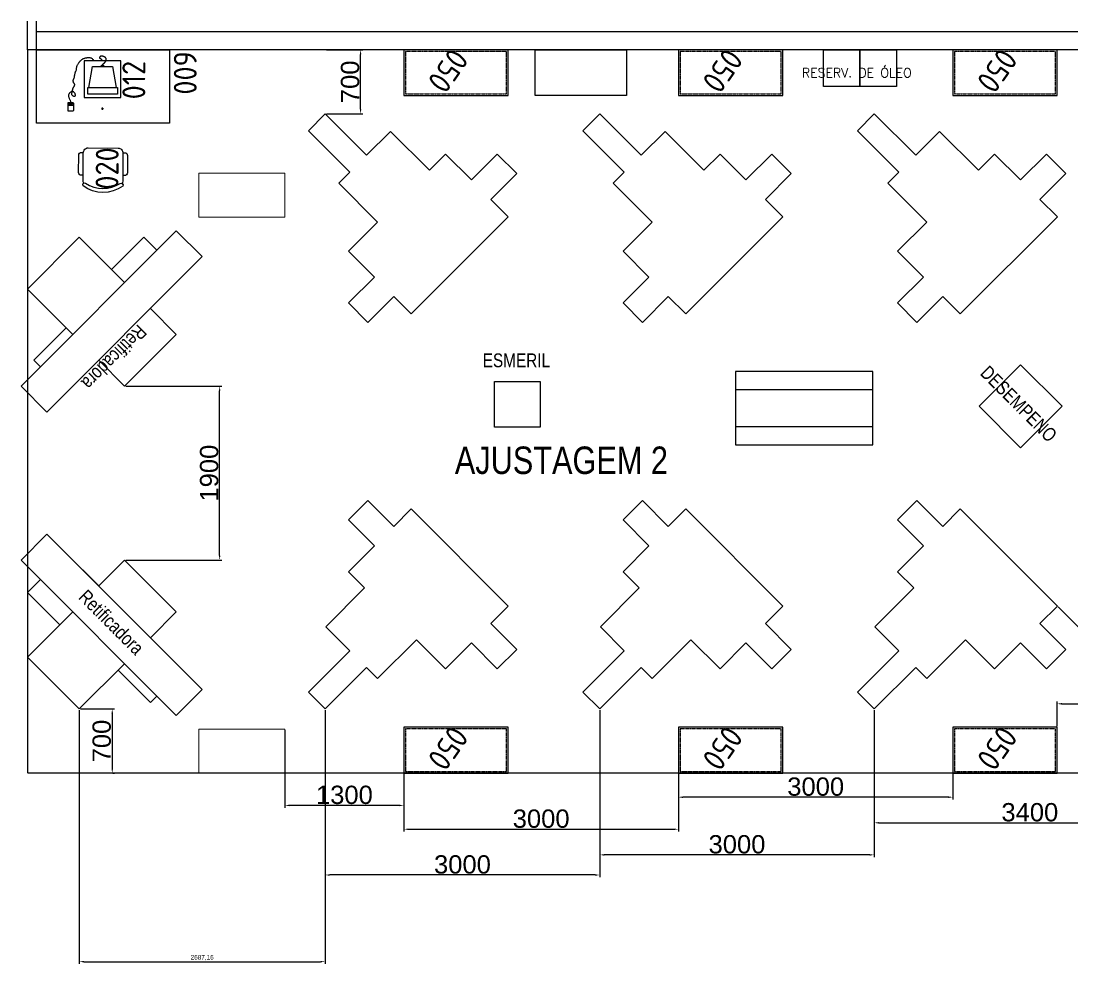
# Model space of a CAD drawing. Header units: millimetres. Extents: x 18768 to 1484868, y -11027 to 520152.
# Drawn here: x 1450166 to 1461651, y 233465 to 243764 of the extents above; entities that cross this region are included whole.
import ezdxf
from ezdxf.enums import TextEntityAlignment as Align

# ---------------------------------------------------------------- set-up
doc = ezdxf.new("R2010")
doc.units = ezdxf.units.MM
doc.linetypes.add('DIVIDE', pattern=[2.15, 1.5, -0.2, 0.05, -0.15, 0.05, -0.2])
doc.linetypes.add('HIDDEN2', pattern=[4.7625, 3.175, -1.5875])
for name, color, linetype in [('3-MAQUINAS', 5, 'Continuous'), ('8-TEXTO-DETALHES', 6, 'Continuous'), ('L025-CONTORNO', 7, 'Continuous'), ('L025-IMAGIN', 1, 'DIVIDE'), ('L025-TEXTO', 7, 'Continuous'), ('L035-ARRANJO-ADQUIRIR', 102, 'Continuous'), ('L035-ARRANJO-EXISTENTE', 180, 'Continuous'), ('L035-TEXTO', 40, 'Continuous'), ('PAREDES', 7, 'Continuous')]:
    doc.layers.add(name, color=color, linetype=linetype)
doc.styles.add('ISO-CP--25', font='isocp.shx', dxfattribs={"height": 250})
doc.styles.add('ROMANS', font='romans', dxfattribs={"width": 0.8, "height": 300})
doc.styles.get("Standard").update_dxf_attribs({"font": 'arial.ttf'})
doc.dimstyles.new('Anotativo', dxfattribs={"dimscale": 0, "dimtxt": 2.5, "dimasz": 2.5, "dimexe": 1.25, "dimexo": 0.625, "dimtad": 1, "dimtxsty": 'Standard', "dimcen": 2.5, "dimadec": 0, "dimazin": 0, "dimtfac": 1, "dimtmove": 0, "dimatfit": 3, "dimfxl": 1, "dimarcsym": 0})

# ---------------------------------------------------------------- blocks, each defined once
blk = doc.blocks.new('BL_SENAI_id9320230820')
at = {"layer": 'L035-ARRANJO-EXISTENTE', "color": 0}
blk.add_lwpolyline([(-449, -183), (691, -183), (691, 317), (-449, 317)], close=True, dxfattribs=at)
at = {"layer": 'L035-ARRANJO-EXISTENTE', "color": 0, "linetype": 'HIDDEN2'}
blk.add_lwpolyline([(-431, -165), (673, -165), (673, 299), (-431, 299)], close=True, dxfattribs=at)
at = {"layer": 'L025-TEXTO', "style": 'ISO-CP--25'}
blk.add_attdef('rmp_mt_codmaterial', (15, 15), '', height=40, dxfattribs=at)
at = {"layer": 'L025-TEXTO', "style": 'ISO-CP--25', "flags": 1}
for tag in ['rmp_mt_nomeunid', 'rmp_mt_potencia', 'rmp_mt_cod']:
    blk.add_attdef(tag, (15, 15), '', height=40, dxfattribs=at)
blk = doc.blocks.new('BL_SENAI_id9320210400')
at = {"layer": 'L035-ARRANJO-ADQUIRIR', "color": 0}
for points in [[(-690, 550, -0.290756), (-310, 550, 0.829608), (-284, 579, 0.333333), (-716, 579, 0.829608), (-690, 550)], [(-717, 464), (-737, 464, 0.414214), (-767, 434), (-767, 244, 0.414214), (-737, 214), (-717, 214)], [(-710, 550, 0.129448), (-717, 523), (-717, 219, 0.414214), (-663, 164), (-338, 164, 0.414214), (-284, 219), (-284, 525, 0.120944), (-290, 550)], [(-284, 214), (-264, 214, 0.414214), (-234, 244), (-234, 434, 0.414214), (-264, 464), (-284, 464)]]:
    blk.add_lwpolyline(points, format="xyb", dxfattribs=at)
at = {"layer": 'L025-TEXTO', "style": 'ISO-CP--25'}
blk.add_attdef('rmp_mt_codmaterial', (15, 15), '', height=40, dxfattribs=at)
at = {"layer": 'L025-TEXTO', "style": 'ISO-CP--25', "flags": 1}
for tag in ['rmp_mt_nomeunid', 'rmp_mt_potencia', 'rmp_mt_cod']:
    blk.add_attdef(tag, (15, 15), '', height=40, dxfattribs=at)
blk = doc.blocks.new('BL_SENAI_id9370710510')
at = {"layer": 'L035-ARRANJO-ADQUIRIR', "color": 0}
for p, q in [((173, 95), (173, 119)), ((491, 168), (491, 85)), ((491, 142), (549, 142)), ((491, 141), (549, 141)), ((495, 168), (495, 145)), ((511, 168), (495, 168)), ((495, 145), (511, 145)), ((542, 174), (498, 174)), ((511, 145), (511, 168)), ((529, 168), (512, 168)), ((512, 168), (512, 145)), ((512, 145), (529, 145)), ((529, 145), (529, 168)), ((530, 168), (530, 145)), ((546, 168), (530, 168)), ((530, 145), (546, 145)), ((546, 145), (546, 168)), ((549, 85), (549, 168)), ((185, 107), (161, 107)), ((498, 78), (542, 78))]:
    blk.add_line(p, q, dxfattribs=at)
for points in [[(-27, 229), (-27, 629), (373, 629), (373, 229)], [(162, 566), (184, 566), (184, 581), (162, 581)], [(335, 266), (335, 336), (10, 336), (10, 266)]]:
    blk.add_lwpolyline(points, close=True, dxfattribs=at)
for points in [[(173, 581), (172, 586), (170, 590), (168, 593), (165, 596), (162, 598), (160, 599), (158, 600), (156, 602), (154, 603), (153, 604), (152, 606), (152, 607), (152, 609), (151, 610), (151, 611), (150, 612), (149, 613), (148, 614), (146, 615), (145, 616), (143, 617), (141, 618), (139, 620), (138, 622), (136, 624), (135, 627), (134, 630), (133, 633), (133, 637), (133, 640), (133, 644), (133, 647), (134, 650), (134, 653), (135, 656), (137, 658), (138, 661), (140, 663), (142, 665), (144, 667), (146, 668), (148, 670), (151, 671), (153, 672), (156, 673), (158, 674), (160, 675), (162, 676), (164, 676), (166, 677), (168, 678), (170, 678), (172, 679), (174, 679), (175, 679), (177, 680), (179, 680), (180, 680), (182, 680), (183, 680), (185, 680), (187, 680), (189, 679), (190, 679), (192, 678), (194, 678), (195, 677), (197, 676), (199, 675), (200, 674), (201, 672), (203, 671), (204, 670), (205, 669), (205, 667), (206, 666), (206, 665), (206, 664), (206, 663), (206, 662), (205, 660), (205, 659), (204, 658), (203, 658), (201, 657), (200, 656), (199, 655), (197, 654), (196, 653), (194, 653), (193, 652), (191, 651), (190, 650), (189, 649), (187, 648), (186, 647), (185, 645), (184, 644), (183, 642), (182, 640), (181, 637), (179, 635), (176, 632), (173, 629)], [(268, 629), (272, 638), (277, 645), (282, 650), (288, 655), (294, 657), (300, 659), (307, 661), (313, 661), (320, 662), (326, 662), (332, 661), (338, 661), (343, 660), (349, 659), (355, 658), (360, 657), (366, 656), (371, 654), (377, 652), (382, 651), (387, 649), (392, 646), (397, 644), (402, 641), (406, 637), (411, 634), (415, 630), (419, 626), (422, 621), (426, 617), (430, 612), (433, 607), (437, 602), (440, 597), (443, 591), (447, 586), (449, 580), (452, 575), (454, 570), (456, 565), (457, 560), (458, 555), (459, 550), (460, 545), (460, 540), (461, 535), (461, 531), (462, 526), (464, 521), (466, 516), (467, 511), (470, 507), (472, 502), (474, 496), (475, 491), (477, 486), (478, 481), (479, 475), (480, 470), (481, 465), (481, 459), (482, 454), (483, 449), (484, 445), (486, 440), (487, 436), (489, 432), (491, 428), (492, 425), (494, 421), (495, 418), (496, 415), (496, 411), (496, 408), (496, 405), (495, 402), (494, 398), (493, 395), (492, 393), (490, 390), (488, 387), (486, 385), (484, 382), (482, 380), (481, 377), (480, 375), (479, 372), (479, 369), (479, 366), (479, 362), (481, 359), (482, 355), (484, 352), (486, 348), (488, 345), (490, 342), (492, 338), (493, 336), (495, 333), (497, 331), (498, 329), (499, 327), (500, 326), (501, 325), (501, 325), (501, 324), (501, 324), (501, 324), (501, 324), (500, 323), (500, 322), (501, 319), (501, 316), (502, 312), (503, 308), (504, 303), (505, 298), (506, 293), (507, 287), (508, 283), (509, 278), (510, 275), (511, 271), (511, 268), (511, 265), (510, 262), (509, 259), (507, 257), (505, 254), (502, 251), (498, 248), (495, 246), (491, 244), (487, 242), (483, 241), (480, 241), (477, 241), (475, 242), (473, 243), (471, 245), (470, 247), (469, 250), (469, 253), (469, 256), (469, 259), (470, 262), (471, 265), (472, 268), (473, 271), (475, 274), (477, 277), (479, 280), (482, 283), (485, 286), (488, 289), (491, 291), (495, 293), (498, 294), (503, 294), (507, 293), (512, 292), (517, 290), (522, 287), (527, 283), (531, 279), (536, 274), (539, 269), (542, 263), (543, 257), (544, 251), (544, 245), (543, 239), (542, 233), (540, 227), (538, 221), (536, 216), (533, 210), (530, 205), (528, 199), (525, 194), (523, 189), (521, 183), (520, 177), (520, 174)], [(323, 336), (283, 566), (63, 566), (23, 336)]]:
    blk.add_lwpolyline(points, dxfattribs=at)
for centre, start, end in [((498, 168), 90, 180), ((542, 168), 0, 90), ((498, 85), 180, 270), ((542, 85), 270, 0)]:
    blk.add_arc(centre, 6.72, start, end, dxfattribs=at)
at = {"layer": 'L025-TEXTO', "style": 'ISO-CP--25'}
blk.add_attdef('rmp_mt_codmaterial', (15, 15), '', height=40, dxfattribs=at)
at = {"layer": 'L025-TEXTO', "style": 'ISO-CP--25', "flags": 1}
for tag in ['rmp_mt_nomeunid', 'rmp_mt_potencia', 'rmp_mt_cod']:
    blk.add_attdef(tag, (15, 15), '', height=40, dxfattribs=at)
blk = doc.blocks.new('BL_SENAI_id9320220810')
at = {"layer": 'L025-CONTORNO', "color": 0}
blk.add_lwpolyline([(-688, 238), (112, 238), (112, 1688), (-688, 1688)], close=True, dxfattribs=at)
at = {"layer": 'L025-TEXTO', "style": 'ISO-CP--25'}
blk.add_attdef('rmp_mt_codmaterial', (15, 15), '', height=40, dxfattribs=at)
at = {"layer": 'L025-TEXTO', "style": 'ISO-CP--25', "flags": 1}
for tag in ['rmp_mt_nomeunid', 'rmp_mt_potencia', 'rmp_mt_cod']:
    blk.add_attdef(tag, (15, 15), '', height=40, dxfattribs=at)
blk = doc.blocks.new('*D354')
at = {"layer": 'DEFPOINTS', "color": 0, "linetype": 'ByBlock', "lineweight": 15, "transparency": 16777216}
for p in [(1460430, 238435), (1461491, 237374), (1462149, 236223), (1450237, 235550), (1469040, 235550)]:
    blk.add_point(p, dxfattribs=at)
at = {"layer": 'PAREDES', "color": 0, "linetype": 'ByBlock', "lineweight": -2, "transparency": 16777216}
blk.add_line((1461500, 237365), (1462381, 236485), dxfattribs=at)
blk.add_arc((1463315, 235550), 1347, 137.1274, 177.8726, dxfattribs=at)
at = {"layer": 'PAREDES', "color": 0, "linetype": 'ByBlock', "lineweight": 15, "transparency": 16777216}
for points in [[(1462322, 236472), (1462334, 236460), (1462363, 236502)], [(1461978, 235600), (1461961, 235600), (1461969, 235550)]]:
    blk.add_solid(points, dxfattribs=at)
at = {"layer": 'PAREDES', "color": 0, "linetype": 'ByBlock', "lineweight": 15, "transparency": 16777216, "insert": (1461966, 236109), "char_height": 200, "attachment_point": 5, "rotation": 67.5}
blk.add_mtext('45°', dxfattribs=at)
blk = doc.blocks.new('*D355')
at = {"layer": 'DEFPOINTS', "color": 0, "linetype": 'ByBlock', "lineweight": 15, "transparency": 16777216}
for p in [(1462890, 237050), (1462890, 236307), (1461490, 236050)]:
    blk.add_point(p, dxfattribs=at)
at = {"layer": 'PAREDES', "color": 0, "linetype": 'ByBlock', "lineweight": -2, "transparency": 16777216}
for p, q in [((1462890, 237037), (1462890, 236282)), ((1461490, 236062), (1461490, 236332)), ((1461540, 236307), (1462840, 236307))]:
    blk.add_line(p, q, dxfattribs=at)
at = {"layer": 'PAREDES', "color": 0, "linetype": 'ByBlock', "lineweight": 15, "transparency": 16777216}
for points in [[(1461540, 236315), (1461540, 236298), (1461490, 236307)], [(1462840, 236315), (1462840, 236298), (1462890, 236307)]]:
    blk.add_solid(points, dxfattribs=at)
at = {"layer": 'PAREDES', "color": 0, "linetype": 'ByBlock', "lineweight": 15, "transparency": 16777216, "insert": (1462190, 236421), "char_height": 200, "attachment_point": 5}
blk.add_mtext('1400', dxfattribs=at)
blk = doc.blocks.new('*D356')
at = {"layer": 'DEFPOINTS', "color": 0, "linetype": 'ByBlock', "lineweight": 15, "transparency": 16777216}
for p in [(1457350, 236050), (1460350, 236050), (1457350, 235287)]:
    blk.add_point(p, dxfattribs=at)
at = {"layer": 'PAREDES', "color": 0, "linetype": 'ByBlock', "lineweight": -2, "transparency": 16777216}
for p, q in [((1457350, 236037), (1457350, 235262)), ((1460350, 236037), (1460350, 235262)), ((1460300, 235287), (1457400, 235287))]:
    blk.add_line(p, q, dxfattribs=at)
at = {"layer": 'PAREDES', "color": 0, "linetype": 'ByBlock', "lineweight": 15, "transparency": 16777216}
for points in [[(1457400, 235295), (1457400, 235278), (1457350, 235287)], [(1460300, 235295), (1460300, 235278), (1460350, 235287)]]:
    blk.add_solid(points, dxfattribs=at)
at = {"layer": 'PAREDES', "color": 0, "linetype": 'ByBlock', "lineweight": 15, "transparency": 16777216, "insert": (1458850, 235401), "char_height": 200, "attachment_point": 5}
blk.add_mtext('3000', dxfattribs=at)
blk = doc.blocks.new('*D357')
at = {"layer": 'DEFPOINTS', "color": 0, "linetype": 'ByBlock', "lineweight": 15, "transparency": 16777216}
for p in [(1454350, 235550), (1457350, 235550), (1457350, 234937)]:
    blk.add_point(p, dxfattribs=at)
at = {"layer": 'PAREDES', "color": 0, "linetype": 'ByBlock', "lineweight": -2, "transparency": 16777216}
for p, q in [((1454350, 235538), (1454350, 234912)), ((1457350, 235538), (1457350, 234912)), ((1454400, 234937), (1457300, 234937))]:
    blk.add_line(p, q, dxfattribs=at)
at = {"layer": 'PAREDES', "color": 0, "linetype": 'ByBlock', "lineweight": 15, "transparency": 16777216}
for points in [[(1454400, 234945), (1454400, 234928), (1454350, 234937)], [(1457300, 234945), (1457300, 234928), (1457350, 234937)]]:
    blk.add_solid(points, dxfattribs=at)
at = {"layer": 'PAREDES', "color": 0, "linetype": 'ByBlock', "lineweight": 15, "transparency": 16777216, "insert": (1455850, 235051), "char_height": 200, "attachment_point": 5}
blk.add_mtext('3000', dxfattribs=at)
blk = doc.blocks.new('*D358')
at = {"layer": 'DEFPOINTS', "color": 0, "linetype": 'ByBlock', "lineweight": 15, "transparency": 16777216}
for p in [(1459490, 236250), (1462890, 236250), (1462890, 235007)]:
    blk.add_point(p, dxfattribs=at)
at = {"layer": 'PAREDES', "color": 0, "linetype": 'ByBlock', "lineweight": -2, "transparency": 16777216}
for p, q in [((1459490, 236237), (1459490, 234982)), ((1462890, 236237), (1462890, 234982)), ((1459540, 235007), (1462840, 235007))]:
    blk.add_line(p, q, dxfattribs=at)
at = {"layer": 'PAREDES', "color": 0, "linetype": 'ByBlock', "lineweight": 15, "transparency": 16777216}
for points in [[(1459540, 235015), (1459540, 234998), (1459490, 235007)], [(1462840, 235015), (1462840, 234998), (1462890, 235007)]]:
    blk.add_solid(points, dxfattribs=at)
at = {"layer": 'PAREDES', "color": 0, "linetype": 'ByBlock', "lineweight": 15, "transparency": 16777216, "insert": (1461190, 235121), "char_height": 200, "attachment_point": 5}
blk.add_mtext('3400', dxfattribs=at)
blk = doc.blocks.new('*D359')
at = {"layer": 'DEFPOINTS', "color": 0, "linetype": 'ByBlock', "lineweight": 15, "transparency": 16777216}
for p in [(1456490, 236250), (1459490, 236250), (1456490, 234657)]:
    blk.add_point(p, dxfattribs=at)
at = {"layer": 'PAREDES', "color": 0, "linetype": 'ByBlock', "lineweight": -2, "transparency": 16777216}
for p, q in [((1456490, 236237), (1456490, 234632)), ((1459490, 236237), (1459490, 234632)), ((1459440, 234657), (1456540, 234657))]:
    blk.add_line(p, q, dxfattribs=at)
at = {"layer": 'PAREDES', "color": 0, "linetype": 'ByBlock', "lineweight": 15, "transparency": 16777216}
for points in [[(1456540, 234665), (1456540, 234648), (1456490, 234657)], [(1459440, 234665), (1459440, 234648), (1459490, 234657)]]:
    blk.add_solid(points, dxfattribs=at)
at = {"layer": 'PAREDES', "color": 0, "linetype": 'ByBlock', "lineweight": 15, "transparency": 16777216, "insert": (1457990, 234771), "char_height": 200, "attachment_point": 5}
blk.add_mtext('3000', dxfattribs=at)
blk = doc.blocks.new('*D360')
at = {"layer": 'DEFPOINTS', "color": 0, "linetype": 'ByBlock', "lineweight": 15, "transparency": 16777216}
for p in [(1453490, 236250), (1456490, 236250), (1453490, 234437)]:
    blk.add_point(p, dxfattribs=at)
at = {"layer": 'PAREDES', "color": 0, "linetype": 'ByBlock', "lineweight": -2, "transparency": 16777216}
for p, q in [((1453490, 236237), (1453490, 234412)), ((1456490, 236237), (1456490, 234412)), ((1456440, 234437), (1453540, 234437))]:
    blk.add_line(p, q, dxfattribs=at)
at = {"layer": 'PAREDES', "color": 0, "linetype": 'ByBlock', "lineweight": 15, "transparency": 16777216}
for points in [[(1453540, 234445), (1453540, 234428), (1453490, 234437)], [(1456440, 234445), (1456440, 234428), (1456490, 234437)]]:
    blk.add_solid(points, dxfattribs=at)
at = {"layer": 'PAREDES', "color": 0, "linetype": 'ByBlock', "lineweight": 15, "transparency": 16777216, "insert": (1454990, 234551), "char_height": 200, "attachment_point": 5}
blk.add_mtext('3000', dxfattribs=at)
blk = doc.blocks.new('*D361')
at = {"layer": 'DEFPOINTS', "color": 0, "linetype": 'ByBlock', "lineweight": 15, "transparency": 16777216}
for p in [(1453490, 243450), (1453877, 243450), (1453490, 242750)]:
    blk.add_point(p, dxfattribs=at)
at = {"layer": 'PAREDES', "color": 0, "linetype": 'ByBlock', "lineweight": -2, "transparency": 16777216}
for p, q in [((1453503, 243450), (1453902, 243450)), ((1453877, 242800), (1453877, 243400)), ((1453503, 242750), (1453902, 242750))]:
    blk.add_line(p, q, dxfattribs=at)
at = {"layer": 'PAREDES', "color": 0, "linetype": 'ByBlock', "lineweight": 15, "transparency": 16777216}
for points in [[(1453869, 243400), (1453885, 243400), (1453877, 243450)], [(1453869, 242800), (1453885, 242800), (1453877, 242750)]]:
    blk.add_solid(points, dxfattribs=at)
at = {"layer": 'PAREDES', "color": 0, "linetype": 'ByBlock', "lineweight": 15, "transparency": 16777216, "insert": (1453763, 243100), "char_height": 200, "attachment_point": 5, "rotation": 90}
blk.add_mtext('700', dxfattribs=at)
blk = doc.blocks.new('*D362')
at = {"layer": 'DEFPOINTS', "color": 0, "linetype": 'ByBlock', "lineweight": 15, "transparency": 16777216}
for p in [(1453050, 236030), (1454350, 236050), (1453050, 235197)]:
    blk.add_point(p, dxfattribs=at)
at = {"layer": 'PAREDES', "color": 0, "linetype": 'ByBlock', "lineweight": -2, "transparency": 16777216}
for p, q in [((1453050, 236018), (1453050, 235172)), ((1454350, 236038), (1454350, 235172)), ((1454300, 235197), (1453100, 235197))]:
    blk.add_line(p, q, dxfattribs=at)
at = {"layer": 'PAREDES', "color": 0, "linetype": 'ByBlock', "lineweight": 15, "transparency": 16777216}
for points in [[(1453100, 235205), (1453100, 235188), (1453050, 235197)], [(1454300, 235205), (1454300, 235188), (1454350, 235197)]]:
    blk.add_solid(points, dxfattribs=at)
at = {"layer": 'PAREDES', "color": 0, "linetype": 'ByBlock', "lineweight": 15, "transparency": 16777216, "insert": (1453700, 235311), "char_height": 200, "attachment_point": 5}
blk.add_mtext('1300', dxfattribs=at)
blk = doc.blocks.new('*D363')
at = {"layer": 'DEFPOINTS', "color": 0, "linetype": 'ByBlock', "lineweight": 15, "transparency": 16777216}
for p in [(1450803, 236250), (1451157, 235550), (1451163, 235550)]:
    blk.add_point(p, dxfattribs=at)
at = {"layer": 'PAREDES', "color": 0, "linetype": 'ByBlock', "lineweight": -2, "transparency": 16777216}
for p, q in [((1450815, 236250), (1451188, 236250)), ((1451163, 236200), (1451163, 235600)), ((1451170, 235550), (1451188, 235550))]:
    blk.add_line(p, q, dxfattribs=at)
at = {"layer": 'PAREDES', "color": 0, "linetype": 'ByBlock', "lineweight": 15, "transparency": 16777216}
for points in [[(1451155, 236200), (1451172, 236200), (1451163, 236250)], [(1451155, 235600), (1451172, 235600), (1451163, 235550)]]:
    blk.add_solid(points, dxfattribs=at)
at = {"layer": 'PAREDES', "color": 0, "linetype": 'ByBlock', "lineweight": 15, "transparency": 16777216, "insert": (1451049, 235900), "char_height": 200, "attachment_point": 5, "rotation": 90}
blk.add_mtext('700', dxfattribs=at)
blk = doc.blocks.new('*D364')
at = {"layer": 'DEFPOINTS', "color": 0, "linetype": 'ByBlock', "lineweight": 15, "transparency": 16777216}
for p in [(1451298, 239776), (1452337, 239776), (1451298, 237876)]:
    blk.add_point(p, dxfattribs=at)
at = {"layer": 'PAREDES', "color": 0, "linetype": 'ByBlock', "lineweight": -2, "transparency": 16777216}
for p, q in [((1451310, 239776), (1452362, 239776)), ((1452337, 237926), (1452337, 239726)), ((1451310, 237876), (1452362, 237876))]:
    blk.add_line(p, q, dxfattribs=at)
at = {"layer": 'PAREDES', "color": 0, "linetype": 'ByBlock', "lineweight": 15, "transparency": 16777216}
for points in [[(1452329, 239726), (1452345, 239726), (1452337, 239776)], [(1452329, 237926), (1452345, 237926), (1452337, 237876)]]:
    blk.add_solid(points, dxfattribs=at)
at = {"layer": 'PAREDES', "color": 0, "linetype": 'ByBlock', "lineweight": 15, "transparency": 16777216, "insert": (1452223, 238826), "char_height": 200, "attachment_point": 5, "rotation": 90}
blk.add_mtext('1900', dxfattribs=at)
blk = doc.blocks.new('*D519')
at = {"layer": 'DEFPOINTS', "color": 0, "linetype": 'ByBlock', "lineweight": 15, "transparency": 16777216}
for p in [(1450803, 236250), (1453490, 236250), (1453490, 233490)]:
    blk.add_point(p, dxfattribs=at)
at = {"layer": 'PAREDES', "color": 0, "linetype": 'ByBlock', "lineweight": -2, "transparency": 16777216}
for p, q in [((1450803, 236238), (1450803, 233465)), ((1453490, 236238), (1453490, 233465)), ((1450853, 233490), (1453440, 233490))]:
    blk.add_line(p, q, dxfattribs=at)
at = {"layer": 'PAREDES', "color": 0, "linetype": 'ByBlock', "lineweight": 15, "transparency": 16777216}
for points in [[(1450853, 233498), (1450853, 233482), (1450803, 233490)], [(1453440, 233498), (1453440, 233482), (1453490, 233490)]]:
    blk.add_solid(points, dxfattribs=at)
at = {"layer": 'PAREDES', "color": 0, "linetype": 'ByBlock', "lineweight": 15, "transparency": 16777216, "insert": (1452146, 233533), "char_height": 50, "attachment_point": 5}
blk.add_mtext('2687,16', dxfattribs=at)

msp = doc.modelspace()

# ---------------------------------------------------------------- linework, layer by layer
for p, q in [((1455583.043, 242099.461), (1455370.911, 242311.593)), ((1458583.043, 242099.461), (1458370.911, 242311.593)), ((1461583.043, 242099.461), (1461370.911, 242311.593)), ((1459473.543, 239735.468), (1457973.543, 239735.468)), ((1457973.543, 239335.468), (1459473.543, 239335.468)), ((1453956.693, 238526.881), (1453744.561, 238314.749)), ((1456956.693, 238526.881), (1456744.561, 238314.749)), ((1459956.693, 238526.881), (1459744.561, 238314.749))]:
    msp.add_line(p, q)
for points in [[(1456783.298, 242950), (1455783.298, 242950), (1455783.298, 243450), (1456783.298, 243450)], [(1459473.543, 239935.468), (1457973.543, 239935.468), (1457973.543, 239135.468), (1459473.543, 239135.468)], [(1461089.697, 239104.161), (1460637.149, 239556.709), (1461089.697, 240009.258), (1461542.245, 239556.709)], [(1455339.528, 239327.158), (1455339.528, 239827.158), (1455839.528, 239827.158), (1455839.528, 239327.158)]]:
    msp.add_lwpolyline(points, close=True)
for points in [[(1455370.911, 242311.593), (1455088.068, 242028.75), (1454805.225, 242311.593), (1454628.449, 242134.817), (1454204.184, 242559.081), (1453942.555, 242297.451), (1453490.007, 242749.999), (1453306.159, 242566.152), (1453758.707, 242113.603), (1453638.499, 241993.395), (1454062.763, 241569.131), (1453744.565, 241250.933), (1454027.408, 240968.09), (1453744.565, 240685.248), (1453956.697, 240473.116), (1454239.54, 240755.958), (1454430.459, 240565.039), (1455491.119, 241625.7), (1455300.2, 241816.618), (1455583.043, 242099.461)], [(1458370.911, 242311.593), (1458088.068, 242028.75), (1457805.225, 242311.593), (1457628.449, 242134.817), (1457204.184, 242559.081), (1456942.555, 242297.451), (1456490.007, 242749.999), (1456306.159, 242566.152), (1456758.707, 242113.603), (1456638.499, 241993.395), (1457062.763, 241569.131), (1456744.565, 241250.933), (1457027.408, 240968.09), (1456744.565, 240685.248), (1456956.697, 240473.116), (1457239.54, 240755.958), (1457430.459, 240565.039), (1458491.119, 241625.7), (1458300.2, 241816.618), (1458583.043, 242099.461)], [(1461370.911, 242311.593), (1461088.068, 242028.75), (1460805.225, 242311.593), (1460628.449, 242134.817), (1460204.184, 242559.081), (1459942.555, 242297.451), (1459490.007, 242749.999), (1459306.159, 242566.152), (1459758.707, 242113.603), (1459638.499, 241993.395), (1460062.763, 241569.131), (1459744.565, 241250.933), (1460027.408, 240968.09), (1459744.565, 240685.248), (1459956.697, 240473.116), (1460239.54, 240755.958), (1460430.459, 240565.039), (1461491.119, 241625.7), (1461300.2, 241816.618), (1461583.043, 242099.461)], [(1453744.561, 238314.749), (1454027.403, 238031.907), (1453744.561, 237749.064), (1453921.337, 237572.287), (1453497.073, 237148.023), (1453758.703, 236886.394), (1453306.154, 236433.845), (1453490.002, 236249.997), (1453942.55, 236702.546), (1454062.759, 236582.338), (1454487.023, 237006.602), (1454805.221, 236688.404), (1455088.063, 236971.246), (1455370.906, 236688.404), (1455583.038, 236900.536), (1455300.195, 237183.378), (1455491.114, 237374.297), (1454430.454, 238434.957), (1454239.535, 238244.039), (1453956.693, 238526.881)], [(1456744.561, 238314.749), (1457027.403, 238031.907), (1456744.561, 237749.064), (1456921.337, 237572.287), (1456497.073, 237148.023), (1456758.703, 236886.394), (1456306.154, 236433.845), (1456490.002, 236249.997), (1456942.55, 236702.546), (1457062.759, 236582.338), (1457487.023, 237006.602), (1457805.221, 236688.404), (1458088.063, 236971.246), (1458370.906, 236688.404), (1458583.038, 236900.536), (1458300.195, 237183.378), (1458491.114, 237374.297), (1457430.454, 238434.957), (1457239.535, 238244.039), (1456956.693, 238526.881)], [(1459744.561, 238314.749), (1460027.403, 238031.907), (1459744.561, 237749.064), (1459921.337, 237572.287), (1459497.073, 237148.023), (1459758.703, 236886.394), (1459306.154, 236433.845), (1459490.002, 236249.997), (1459942.55, 236702.546), (1460062.759, 236582.338), (1460487.023, 237006.602), (1460805.221, 236688.404), (1461088.063, 236971.246), (1461370.906, 236688.404), (1461583.038, 236900.536), (1461300.195, 237183.378), (1461491.114, 237374.297), (1460430.454, 238434.957), (1460239.535, 238244.039), (1459956.693, 238526.881)]]:
    msp.add_lwpolyline(points)
at = {"layer": '3-MAQUINAS'}
for p, q in [((1458934, 243050), (1458934, 243450)), ((1458934, 243450), (1459334, 243450)), ((1459334, 243450), (1459334, 243050)), ((1459334, 243050), (1459334, 243450)), ((1459334, 243450), (1459734, 243450)), ((1459734, 243450), (1459734, 243050)), ((1459334, 243050), (1458934, 243050)), ((1459734, 243050), (1459334, 243050))]:
    msp.add_line(p, q, dxfattribs=at)
at = {"layer": 'L025-IMAGIN'}
for p in [(1450237.149, 243450), (1469040, 235550)]:
    msp.add_line(p, (1450237.149, 235550), dxfattribs=at)
at = {"layer": 'PAREDES', "ltscale": 0.01}
for p, q in [((1450237.149, 243450), (1450237.149, 243764.29)), ((1450337.149, 243450), (1450337.149, 243764.29))]:
    msp.add_line(p, q, dxfattribs=at)
at = {"layer": 'PAREDES'}
for p, q in [((1450336.239, 243650), (1469040, 243650)), ((1469040, 243450), (1450237.149, 243450))]:
    msp.add_line(p, q, dxfattribs=at)
at = {"layer": 'PAREDES', "linetype": 'ByBlock', "lineweight": 15}
for points in [[(1452110.019, 241622.689), (1452110.019, 242102.689), (1453050.019, 242102.689), (1453050.019, 241622.689), (1452110.019, 241622.689)], [(1452146.337, 241190.558), (1450449.281, 239493.501), (1450166.438, 239776.344), (1451863.494, 241473.4), (1452146.337, 241190.558)], [(1450732.123, 240342.029), (1450237.149, 240837.004), (1450802.834, 241402.69), (1451297.809, 240907.715)], [(1451297.809, 240907.715), (1451156.387, 241049.136), (1451509.941, 241402.69), (1451651.362, 241261.268)], [(1451580.652, 240624.872), (1451863.494, 240342.029)], [(1450378.57, 239988.476), (1450307.859, 240059.187), (1450661.413, 240412.74), (1450732.123, 240342.029)], [(1451863.494, 240342.029), (1451297.809, 239776.344), (1451014.966, 240059.187)], [(1450449.281, 238159.189), (1452146.337, 236462.133), (1451863.494, 236179.29), (1450166.438, 237876.347), (1450449.281, 238159.189)], [(1450661.413, 237947.057), (1451014.966, 237593.504)], [(1451014.966, 237593.504), (1451297.809, 237876.347)], [(1451297.809, 237876.347), (1451863.494, 237310.661), (1451580.652, 237027.819)], [(1450732.123, 237310.661), (1450590.702, 237169.24), (1450237.149, 237522.793), (1450378.57, 237664.215)], [(1451297.809, 236744.976), (1450802.834, 236250.001), (1450237.149, 236815.687), (1450732.123, 237310.661)], [(1451580.652, 237027.819), (1451934.205, 236674.265)], [(1451651.362, 236391.423), (1451580.652, 236320.712), (1451227.098, 236674.265), (1451297.809, 236744.976)], [(1452110.019, 235550), (1452110.019, 236030), (1453050.019, 236030), (1453050.019, 235550), (1452110.019, 235550)]]:
    msp.add_lwpolyline(points, dxfattribs=at)

# ---------------------------------------------------------------- block references
at = {"layer": 'L035-ARRANJO-ADQUIRIR'}
ref = msp.add_blockref('BL_SENAI_id9320220810', (1452025.316, 242761.825), dxfattribs=dict(at, xscale=-1, rotation=90))
ref.add_attrib('rmp_mt_codmaterial', '009', dxfattribs={"layer": 'L025-TEXTO', "height": 250, "rotation": 90, "style": 'ISO-CP--25'}).set_placement((1452086.147, 243197.256), align=Align.CENTER)
ref = msp.add_blockref('BL_SENAI_id9370710510', (1451229.857, 242700.856), dxfattribs=dict(at, xscale=-1))
ref.add_attrib('rmp_mt_codmaterial', '012', dxfattribs={"layer": 'L025-TEXTO', "height": 250, "rotation": 90, "style": 'ISO-CP--25'}).set_placement((1451399.439, 243118.734), align=Align.MIDDLE)
ref = msp.add_blockref('BL_SENAI_id9320230820', (1455040.814, 243266.944), dxfattribs=dict(at, rotation=179.9999999999899))
ref.add_attrib('rmp_mt_codmaterial', '050', dxfattribs={"layer": 'L025-TEXTO', "height": 250, "rotation": 235, "style": 'ISO-CP--25'}).set_placement((1454730.884, 243292.299), align=Align.CENTER)
ref = msp.add_blockref('BL_SENAI_id9320230820', (1458040.814, 243266.944), dxfattribs=dict(at, rotation=179.9999999999899))
ref.add_attrib('rmp_mt_codmaterial', '050', dxfattribs={"layer": 'L025-TEXTO', "height": 250, "rotation": 235, "style": 'ISO-CP--25'}).set_placement((1457730.884, 243292.299), align=Align.CENTER)
ref = msp.add_blockref('BL_SENAI_id9320230820', (1461040.814, 243266.944), dxfattribs=dict(at, rotation=179.9999999999899))
ref.add_attrib('rmp_mt_codmaterial', '050', dxfattribs={"layer": 'L025-TEXTO', "height": 250, "rotation": 235, "style": 'ISO-CP--25'}).set_placement((1460730.884, 243292.299), align=Align.CENTER)
ref = msp.add_blockref('BL_SENAI_id9320210400', (1451565.883, 242537.954), dxfattribs=dict(at, xscale=-1, rotation=179.5555972538929))
ref.add_attrib('rmp_mt_codmaterial', '020', dxfattribs={"layer": 'L025-TEXTO', "height": 250, "rotation": 89.5555973, "style": 'ISO-CP--25'}).set_placement((1451107.461, 242153.935), align=Align.MIDDLE)
ref = msp.add_blockref('BL_SENAI_id9320230820', (1455040.824, 235866.944), dxfattribs=dict(at, rotation=179.9999999999899))
ref.add_attrib('rmp_mt_codmaterial', '050', dxfattribs={"layer": 'L025-TEXTO', "height": 250, "rotation": 235, "style": 'ISO-CP--25'}).set_placement((1454730.894, 235892.299), align=Align.CENTER)
ref = msp.add_blockref('BL_SENAI_id9320230820', (1458040.819, 235866.944), dxfattribs=dict(at, rotation=179.9999999999899))
ref.add_attrib('rmp_mt_codmaterial', '050', dxfattribs={"layer": 'L025-TEXTO', "height": 250, "rotation": 235, "style": 'ISO-CP--25'}).set_placement((1457730.889, 235892.299), align=Align.CENTER)
ref = msp.add_blockref('BL_SENAI_id9320230820', (1461040.814, 235866.944), dxfattribs=dict(at, rotation=179.9999999999899))
ref.add_attrib('rmp_mt_codmaterial', '050', dxfattribs={"layer": 'L025-TEXTO', "height": 250, "rotation": 235, "style": 'ISO-CP--25'}).set_placement((1460730.884, 235892.299), align=Align.CENTER)

# ---------------------------------------------------------------- texts
at = {"layer": '8-TEXTO-DETALHES', "linetype": 'Continuous', "style": 'ROMANS'}
msp.add_text('RESERV. DE ÓLEO', height=100, dxfattribs=at).set_placement((1458699.513, 243149.129))
at = {"layer": 'L035-TEXTO', "width": 0.8}
for s, height, rotation, p in [('Retificadora', 150, 225, (1451447.306, 240459.699)), ('ESMERIL', 150, 360, (1455211.39, 239983.393)), ('DESEMPENO', 150, 315, (1460637.149, 239908.877)), ('AJUSTAGEM 2', 300, 360, (1454907.149, 238816.709)), ('Retificadora', 150, 315, (1450784.82, 237460.159))]:
    msp.add_text(s, height=height, rotation=rotation, dxfattribs=at).set_placement(p)

# ---------------------------------------------------------------- dimensions: what is measured, and where the dimension line sits
at = {"layer": 'PAREDES', "linetype": 'ByBlock', "lineweight": 15}
for base, p1, p2, picture, middle in [((1453877.149, 243450), (1453490.007, 242749.999), (1453490.007, 243450), '*D361', (1453762.534, 243100)), ((1452337.149, 239776.344), (1451297.809, 237876.347), (1451297.809, 239776.344), '*D364', (1452222.534, 238826.345)), ((1451163.494, 235550), (1450802.834, 236250.001), (1451157.048, 235550), '*D363', (1451048.88, 235900.001))]:
    dim = msp.add_linear_dim(base=base, p1=p1, p2=p2, angle=90, dimstyle='Anotativo', override={"dimtxt": 10}, dxfattribs=at)
    dim.commit()
    dim.dimension.update_dxf_attribs({"geometry": picture, "text_midpoint": middle})
dim = msp.add_angular_dim_2l(base=(1462149.162, 236223.334), line1=((1469040, 235550), (1450237.149, 235550)), line2=((1461491.114, 237374.297), (1460430.454, 238434.957)), dimstyle='Anotativo', override={"dimscale": 0, "dimtxt": 10}, dxfattribs=at)
dim.commit()
dim.dimension.update_dxf_attribs({"geometry": '*D354', "text_midpoint": (1461965.74, 236109.052)})
for base, p1, p2, picture, middle in [((1462890.002, 236306.709), (1461490.006, 236050), (1462890.002, 237049.999), '*D355', (1462190.004, 236421.324)), ((1453490.002, 234436.709), (1456490.002, 236249.997), (1453490.002, 236249.997), '*D360', (1454990.002, 234551.392)), ((1456490.002, 234656.709), (1459490.002, 236249.997), (1456490.002, 236249.997), '*D359', (1457990.002, 234771.392)), ((1462890.002, 235006.709), (1459490.002, 236249.997), (1462890.002, 236249.997), '*D358', (1461190.002, 235121.392)), ((1453050.019, 235196.709), (1454350.016, 236050), (1453050.019, 236030), '*D362', (1453700.017, 235311.392)), ((1457350.010569, 235286.70946), (1460350.005573, 236050), (1457350.010569, 236050), '*D356', (1458850.008071, 235401.392271)), ((1457350.01057, 234936.70946), (1454350.01556, 235550), (1457350.01057, 235550), '*D357', (1455850.01307, 235051.39227))]:
    dim = msp.add_linear_dim(base=base, p1=p1, p2=p2, dimstyle='Anotativo', override={"dimtxt": 10}, dxfattribs=at)
    dim.commit()
    dim.dimension.update_dxf_attribs({"geometry": picture, "text_midpoint": middle})
dim = msp.add_linear_dim(base=(1453489.998, 233490), p1=(1450802.834, 236250.001), p2=(1453489.998, 236250.001), dimstyle='Anotativo', dxfattribs=at)
dim.commit()
dim.dimension.update_dxf_attribs({"geometry": '*D519', "text_midpoint": (1452146.416, 233532.548)})

doc.saveas('drawing.dxf')
